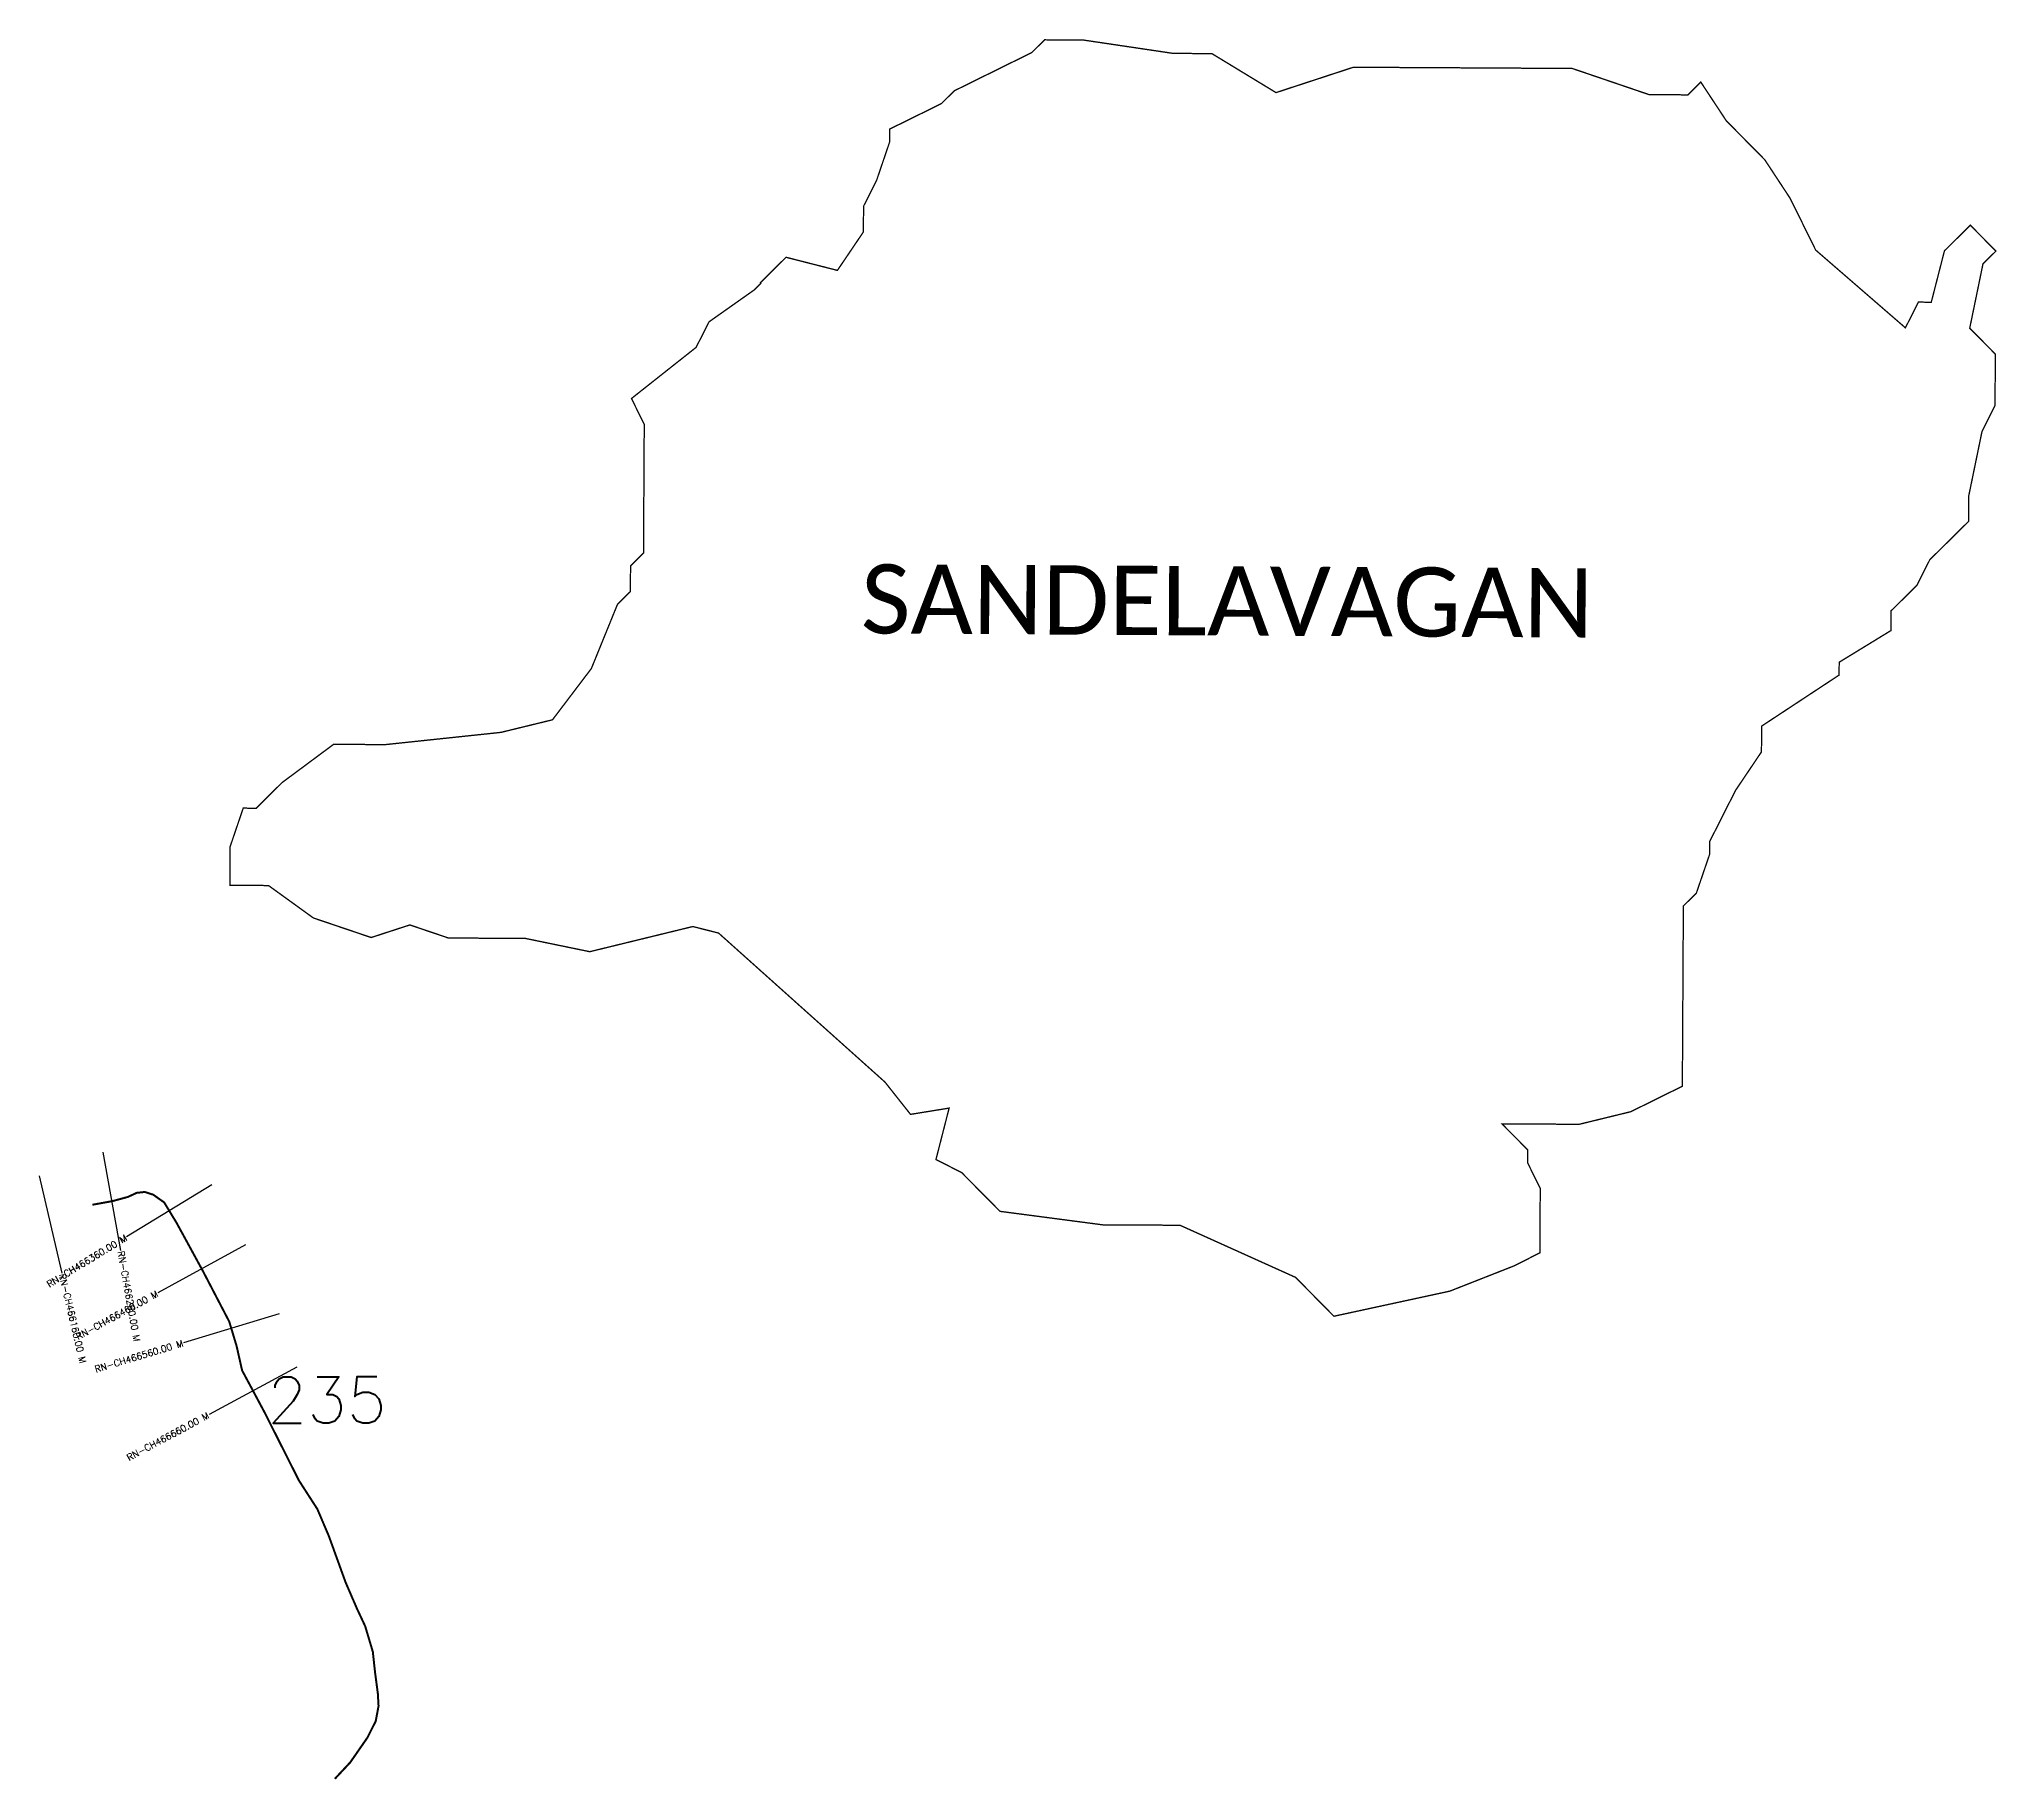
# Model space of a CAD drawing. Header units: metres. Extents: x 308589 to 313543, y 1909460 to 1912407.
# Drawn here: x 310601 to 313543, y 1909460 to 1912075 of the extents above; entities that cross this region are included whole.
import ezdxf
from ezdxf.enums import TextEntityAlignment as Align

# ---------------------------------------------------------------- set-up
doc = ezdxf.new("R2010")
doc.units = ezdxf.units.M
for name, color, linetype in [('CS', 134, 'Continuous'), ('CSMark', 6, 'Continuous'), ('NATURALLY PROTECTED', 3, 'Continuous'), ('VILLAGE NAME', 250, 'Continuous')]:
    doc.layers.add(name, color=color, linetype=linetype)
doc.styles.get("Standard").update_dxf_attribs({"font": 'simplex.shx'})

msp = doc.modelspace()

# ---------------------------------------------------------------- linework, layer by layer
at = {"color": 6, "const_width": 2, "flags": 128}
msp.add_lwpolyline([(311800.7, 1911727.6), (311839.8, 1911785.4), (311840, 1911824), (311859.5, 1911862.6), (311879.2, 1911920.5), (311879.3, 1911939.9), (311956.9, 1911978.1), (311976.4, 1911997.4), (312092.7, 1912054.8), (312112.2, 1912074), (312170.2, 1912073.7), (312305.5, 1912053.6), (312363.5, 1912053.3), (312459.9, 1911994.7), (312576.2, 1912032.8), (312905, 1912031), (313020.8, 1911991.6), (313078.9, 1911991.3), (313098.3, 1912010.5), (313136.7, 1911952.3), (313194.4, 1911893.9), (313232.7, 1911835.7), (313271, 1911758.1), (313405.8, 1911641.3), (313425.3, 1911679.9), (313444.7, 1911679.8), (313464.5, 1911757), (313503.4, 1911795.5), (313541.8, 1911756.6), (313522.4, 1911737.4), (313502.5, 1911640.8), (313541, 1911601.8), (313540.5, 1911524.5), (313521, 1911485.9), (313501.1, 1911389.3), (313500.9, 1911350.6), (313442.5, 1911292.9), (313423, 1911254.3), (313384.1, 1911215.9), (313384.1, 1911186.5), (313306.3, 1911138.9), (313306.2, 1911119.6), (313189.7, 1911042.9), (313189.5, 1911004.2), (313150.5, 1910946.3), (313111.4, 1910869), (313111.4, 1910849.8), (313091.6, 1910791.9), (313072.1, 1910772.7), (313070.6, 1910501.9), (312993.1, 1910463.6), (312915.6, 1910444.7), (312799.5, 1910445.3), (312838, 1910406.5), (312837.9, 1910387.1), (312857, 1910348.3), (312856.5, 1910251.6), (312818, 1910232.1), (312721.1, 1910194), (312546.9, 1910156.3), (312489.3, 1910214.7), (312315.6, 1910293), (312199.6, 1910293.6), (312045.1, 1910313.9), (311987.4, 1910372.2), (311948.8, 1910391.7), (311968.6, 1910469), (311910.6, 1910459.6), (311872.2, 1910508.1), (311622.1, 1910732), (311583.4, 1910741.8), (311428.5, 1910704), (311332, 1910723.9), (311216, 1910724.6), (311158.1, 1910744.2), (311100, 1910725.3), (311013.1, 1910754.7), (310945.7, 1910803.4), (310887.7, 1910803.8), (310888, 1910861.8), (310907.7, 1910919.7), (310927.1, 1910919.5), (310966, 1910958), (311043.6, 1911015.6), (311121, 1911015.1), (311295, 1911033.5), (311372.5, 1911052.4), (311430.9, 1911129.4), (311470.2, 1911225.9), (311489.6, 1911245.1), (311489.8, 1911283.7), (311509.3, 1911303), (311510.4, 1911496.3), (311491.2, 1911535.1), (311588.3, 1911611.9), (311607.9, 1911650.4), (311641.9, 1911674.4), (311675.9, 1911698.4), (311685.6, 1911708), (311684.9, 1911709.1), (311691.6, 1911715.7), (311723.5, 1911747.3), (311800.7, 1911727.6)], dxfattribs=at)
at = {"layer": 'CS'}
for p, q in [((310696.9, 1910402.9), (310723.5, 1910255.3)), ((310601, 1910367.2), (310635.3, 1910221.1)), ((310860.6, 1910353.7), (310732.4, 1910275.7)), ((310911.1, 1910263.4), (310779.5, 1910191.5)), ((310961.6, 1910159.7), (310817.9, 1910116.4)), ((310988.5, 1910079.7), (310856.3, 1910008.8))]:
    msp.add_line(p, q, dxfattribs=at)
at = {"layer": 'NATURALLY PROTECTED', "const_width": 3, "flags": 128}
msp.add_lwpolyline([(310681, 1910323.8), (310711.3, 1910329.3), (310734.5, 1910335.6), (310747.6, 1910341.7), (310759.7, 1910343), (310772.3, 1910339), (310788.9, 1910327.3), (310807.6, 1910296.5), (310847.2, 1910224), (310886.7, 1910148.2), (310897.7, 1910111.7), (310906, 1910074.9), (310919.9, 1910049), (310940, 1910011.4), (310991.5, 1909909.4), (311019.1, 1909866.6), (311036.4, 1909826), (311061.6, 1909756.4), (311078.7, 1909716.9), (311091, 1909690.6), (311102.5, 1909652.1), (311105.7, 1909622.2), (311110, 1909589.6), (311111.1, 1909570.8), (311106.8, 1909547.8), (311094.2, 1909523), (311068.6, 1909486.1), (311045.4, 1909461.3)], dxfattribs=at)

# ---------------------------------------------------------------- texts
at = {"insert": (310943.6, 1910065.5), "char_height": 70, "attachment_point": 1}
msp.add_mtext_dynamic_manual_height_columns('235', width=95.172, gutter_width=1, heights=[0], dxfattribs=at)
at = {"layer": 'CSMark'}
for s, rotation, p in [('RN-CH466360.00 M', 31.3444, (310731.6, 1910275.2)), ('RN-CH466460.00 M', 28.6299, (310778.6, 1910191)), ('RN-CH466560.00 M', 16.7544, (310817, 1910116.1)), ('RN-CH466660.00 M', 28.2096, (310855.4, 1910008.3))]:
    msp.add_text(s, height=10, rotation=rotation, dxfattribs=at).set_placement(p, align=Align.MIDDLE_RIGHT)
for s, rotation, p in [('RN-CH466260.00 M', 280.2385, (310723.7, 1910254.3)), ('RN-CH466160.00 M', 283.22, (310635.5, 1910220.2))]:
    msp.add_text(s, height=10, rotation=rotation, dxfattribs=at).set_placement(p, align=Align.MIDDLE_LEFT)
at = {"layer": 'VILLAGE NAME', "insert": (311836.5, 1911286.2), "char_height": 104.042, "attachment_point": 1, "rotation": 359.6762}
msp.add_mtext_dynamic_manual_height_columns('{\\fCalibri|b0|i0|c0|p34;SANDELAVAGAN}', width=1419.772, gutter_width=520.2, heights=[0], dxfattribs=at)

doc.saveas('drawing.dxf')
